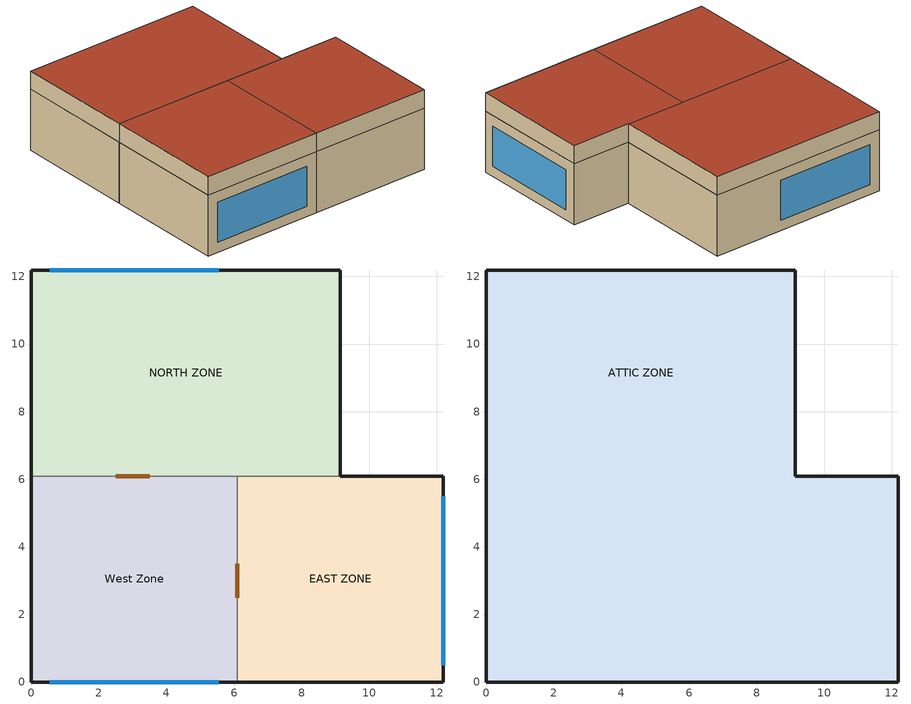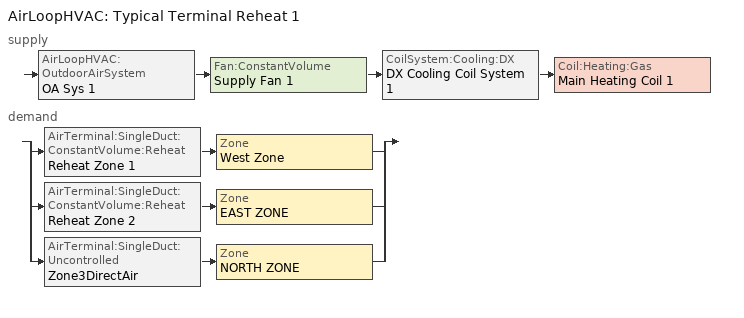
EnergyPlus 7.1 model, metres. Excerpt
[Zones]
West Zone
 floor adiabatic (FLOOR SLAB 8 IN): 0,0 0,6.1 6.1,6.1 6.1,0 z0
 wall outside (EXTWALL80): 0,6.1 0,0 6.1,0 z0:3.05
 wall to NORTH ZONE (PARTITION06): 6.1,6.1 0,6.1 z0:3.05
 wall to EAST ZONE (PARTITION06): 6.1,0 6.1,6.1 z0:3.05
 window (ELECTRO-CON-LIGHT): 0.55,0 5.55,0 z0.5:2.5
 door inside (DOOR-CON): 3.5,6.1 2.5,6.1 / 6.1,2.5 6.1,3.5 z0:2
EAST ZONE
 floor adiabatic (FLOOR SLAB 8 IN): 6.1,0 6.1,6.1 12.19,6.1 12.19,0 z0
 wall outside (EXTWALL80): 6.1,0 12.19,0 12.19,6.1 9.14,6.1 z0:3.05
 wall to NORTH ZONE (PARTITION06): 9.14,6.1 6.1,6.1 z0:3.05
 window (ELECTRO-CON-LIGHT): 12.19,0.5 12.19,5.5 z0.5:2.5
NORTH ZONE
 floor adiabatic (FLOOR SLAB 8 IN): 0,6.1 0,12.19 9.14,12.19 9.14,6.1 z0
 wall outside (EXTWALL80): 9.14,6.1 9.14,12.19 0,12.19 0,6.1 z0:3.05
 window (ELECTRO-CON-LIGHT): 5.55,12.19 0.55,12.19 z0.5:2.5
ATTIC ZONE
 floor to West Zone (CEILING:ATTIC): 0,0 0,6.1 6.1,6.1 6.1,0 z3.05
 floor to EAST ZONE (CEILING:ATTIC): 6.1,0 6.1,6.1 12.19,6.1 12.19,0 z3.05
 floor to NORTH ZONE (CEILING:ATTIC): 0,6.1 0,12.19 9.14,12.19 9.14,6.1 z3.05
 wall outside (EXTWALL80): 0,0 6.1,0 12.19,0 12.19,6.1 9.14,6.1 9.14,12.19 0,12.19 0,6.1 0,0 z3.05:3.96
 roof outside (ROOF34): 0,6.1 0,0 6.1,0 6.1,6.1 z3.96; 6.1,6.1 6.1,0 12.19,0 12.19,6.1 z3.96; 0,12.19 0,6.1 9.14,6.1 9.14,12.19 z3.96
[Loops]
AirLoopHVAC 'Typical Terminal Reheat 1'
 supply: AirLoopHVAC:OutdoorAirSystem 'OA Sys 1' > Fan:ConstantVolume 'Supply Fan 1' > CoilSystem:Cooling:DX 'DX Cooling Coil System 1' > Coil:Heating:Gas 'Main Heating Coil 1'
 demand: split
  | AirTerminal:SingleDuct:ConstantVolume:Reheat 'Reheat Zone 1' > Zone 'West Zone'
  | AirTerminal:SingleDuct:ConstantVolume:Reheat 'Reheat Zone 2' > Zone 'EAST ZONE'
  | AirTerminal:SingleDuct:Uncontrolled 'Zone3DirectAir' > Zone 'NORTH ZONE'
[Building]
Small Office with AirflowNetwork model: North Axis {deg}=0; Terrain=Suburbs; Loads Convergence Tolerance Value=0.001; Temperature Convergence Tolerance Value {deltaC}=0.005; Solar Distribution=FullInteriorAndExterior; Maximum Number of Warmup Days=25; Minimum Number of Warmup Days=6
[Site:Location]
CHICAGO_IL_USA TMY2-94846: Latitude {deg}=41.78; Longitude {deg}=-87.75; Time Zone {hr}=-6; Elevation {m}=190
[SizingPeriod:DesignDay] Day of Month=21; Humidity Condition Type=Wetbulb; Barometric Pressure {Pa}=99063; Rain Indicator=No; Snow Indicator=No; Daylight Saving Time Indicator=No; Solar Model Indicator=ASHRAEClearSky
Name | Month | Day Type | Maximum Dry-Bulb Temperature {C} | Daily Dry-Bulb Temperature Range {deltaC} | Wetbulb or DewPoint at Maximum Dry-Bulb {C} | Wind Speed {m/s} | Wind Direction {deg} | Sky Clearness
CHICAGO_IL_USA Annual Heating 99% Design Conditions DB | 1 | WinterDesignDay | -17.3 | 0 | -17.3 | 4.9 | 270 | 0
CHICAGO_IL_USA Annual Cooling 1% Design Conditions DB/MCWB | 7 | SummerDesignDay | 31.5 | 10.7 | 23 | 5.3 | 230 | 1
[Site:GroundTemperature:BuildingSurface]
20.03, 20.03, 20.13, 20.3, 20.43, 20.52, 20.62, 20.77, 20.78, 20.55, 20.44, 20.2
[Material] Thermal Absorptance=0.9
Name | Roughness | Thickness {m} | Conductivity {W/m-K} | Density {kg/m3} | Specific Heat {J/kg-K} | Solar Absorptance | Visible Absorptance
A1 - 1 IN STUCCO | Smooth | 0.0253898 | 0.691831 | 1858.142 | 836.8 | 0.92 | 0.92
C4 - 4 IN COMMON BRICK | Rough | 0.101498 | 0.726422 | 1922.216 | 836.8 | 0.76 | 0.76
E1 - 3 / 4 IN PLASTER OR GYP BOARD | Smooth | 0.01905 | 0.726422 | 1601.846 | 836.8 | 0.92 | 0.92
C6 - 8 IN CLAY TILE | Smooth | 0.203302 | 0.570761 | 1121.292 | 836.8 | 0.82 | 0.82
C10 - 8 IN HW CONCRETE | MediumRough | 0.203302 | 1.729577 | 2242.585 | 836.8 | 0.65 | 0.65
E2 - 1 / 2 IN SLAG OR STONE | Rough | 0.0127102 | 1.435549 | 881.0155 | 1673.6 | 0.55 | 0.55
E3 - 3 / 8 IN FELT AND MEMBRANE | Rough | 0.00954024 | 0.190253 | 1121.292 | 1673.6 | 0.75 | 0.75
B5 - 1 IN DENSE INSULATION | VeryRough | 0.0253898 | 0.0432394 | 91.30524 | 836.8 | 0.5 | 0.5
C12 - 2 IN HW CONCRETE | MediumRough | 0.0509016 | 1.729577 | 2242.585 | 836.8 | 0.65 | 0.65
1.375in-Solid-Core | Smooth | 0.034925 | 0.1525 | 614.5 | 1630 | 0.92 | 0.92
[WindowMaterial:Glazing] Infrared Transmittance at Normal Incidence=0; Front Side Infrared Hemispherical Emissivity=0.84; Back Side Infrared Hemispherical Emissivity=0.84
Name | Optical Data Type | Window Glass Spectral Data Set | Thickness {m} | Solar Transmittance at Normal Incidence | Front Side Solar Reflectance at Normal Incidence | Back Side Solar Reflectance at Normal Incidence | Visible Transmittance at Normal Incidence | Front Side Visible Reflectance at Normal Incidence | Back Side Visible Reflectance at Normal Incidence | Conductivity {W/m-K}
SPECTRAL GLASS INNER PANE | Spectral | TestSpectralDataSet | 0.0099 | 0 | 0 | 0 | 0 | 0 | 0 | 0.798
ELECTRO GLASS LIGHT STATE | SpectralAverage |  | 0.006 | 0.814 | 0.086 | 0.086 | 0.847 | 0.099 | 0.099 | 0.9
ELECTRO GLASS DARK STATE | SpectralAverage |  | 0.006 | 0.111 | 0.179 | 0.179 | 0.128 | 0.081 | 0.081 | 0.9
[WindowMaterial:Gas]
WinAirGap: Gas Type=AIR; Thickness {m}=0.013
[MaterialProperty:GlazingSpectralData]
TestSpectralDataSet: 0.3, 0, 0.045, 0.045, 0.31, 0, 0.044, 0.044, 0.32, 0, 0.044, 0.044, 0.33, 0, 0.042, 0.042, 0.34, 0, 0.041, 0.041, 0.35, 0, 0.04, 0.04, 0.36, 0.009, 0.04, 0.04, 0.37, 0.12, 0.04, 0.04, 0.38, 0.492, 0.051, 0.051, 0.39, 0.782, 0.07, 0.07, 0.4, 0.856, 0.075, 0.075, 0.41, 0.858, 0.075, 0.075, 0.42, 0.858, 0.075, 0.075, 0.43, 0.86, 0.075, 0.075, 0.44, 0.861, 0.075, 0.075, 0.45, 0.871, 0.075, 0.075, 0.46, 0.88, 0.076, 0.076, 0.47, 0.883, 0.075, 0.075, 0.48, 0.887, 0.076, 0.076, 0.49, 0.89, 0.075, 0.075, 0.5, 0.89, 0.075, 0.075, 0.51, 0.891, 0.075, 0.075, 0.52, 0.887, 0.075, 0.075, 0.53, 0.89, 0.075, 0.075, 0.54, 0.883, 0.074, 0.074, 0.55, 0.888, 0.074, 0.074, 0.56, 0.882, 0.074, 0.074, 0.57, 0.881, 0.074, 0.074, 0.58, 0.865, 0.071, 0.071, 0.59, 0.858, 0.07, 0.07, 0.6, 0.865, 0.07, 0.07, 0.61, 0.856, 0.07, 0.07, 0.62, 0.845, 0.07, 0.07, 0.63, 0.837, 0.07, 0.07, 0.64, 0.827, 0.069, 0.069, 0.65, 0.82, 0.067, 0.067, 0.66, 0.807, 0.067, 0.067, 0.67, 0.798, 0.065, 0.065, 0.68, 0.791, 0.065, 0.065, 0.69, 0.781, 0.065, 0.065, 0.7, 0.768, 0.064, 0.064, 0.71, 0.761, 0.064, 0.064, 0.72, 0.744, 0.062, 0.062, 0.73, 0.713, 0.064, 0.064, 0.74, 0.703, 0.062, 0.062, 0.75, 0.694, 0.061, 0.061, 0.76, 0.685, 0.061, 0.061, 0.77, 0.675, 0.06, 0.06, 0.78, 0.667, 0.06, 0.06, 0.79, 0.655, 0.06, 0.06, 0.8, 0.646, 0.059, 0.059, 0.81, 0.638, 0.059, 0.059, 0.82, 0.629, 0.057, 0.057, 0.83, 0.623, 0.057, 0.057, 0.84, 0.614, 0.056, 0.056, 0.85, 0.608, 0.056, 0.056, 0.86, 0.601, 0.055, 0.055, 0.87, 0.597, 0.054, 0.054, 0.88, 0.592, 0.054, 0.054, 0.89, 0.587, 0.054, 0.054, 0.9, 0.582, 0.055, 0.055, 0.95, 0.568, 0.051, 0.051, 1, 0.562, 0.051, 0.051, 1.05, 0.556, 0.05, 0.05, 1.1, 0.563, 0.051, 0.051, 1.15, 0.556, 0.05, 0.05, 1.2, 0.547, 0.05, 0.05, 1.25, 0.577, 0.051, 0.051, 1.3, 0.598, 0.054, 0.054, 1.35, 0.608, 0.055, 0.055, 1.4, 0.603, 0.052, 0.052, 1.45, 0.614, 0.055, 0.055, 1.5, 0.648, 0.057, 0.057, 1.55, 0.68, 0.059, 0.059, 1.6, 0.699, 0.06, 0.06, 1.65, 0.706, 0.06, 0.06, 1.7, 0.57, 0.051, 0.051, 1.75, 0.585, 0.051, 0.051, 1.8, 0.637, 0.055, 0.055, 1.85, 0.655, 0.057, 0.057, 1.9, 0.637, 0.057, 0.057, 1.95, 0.634, 0.057, 0.057, 2, 0.634, 0.057, 0.057, 2.05, 0.586, 0.052, 0.052, 2.1, 0.588, 0.054, 0.054, 2.15, 0.597, 0.054, 0.054, 2.2, 0.576, 0.051, 0.051, 2.25, 0.404, 0.045, 0.045, 2.3, 0.179, 0.037, 0.037, 2.35, 0.219, 0.037, 0.037, 2.4, 0.24, 0.039, 0.039, 2.45, 0.2, 0.04, 0.04, 2.5, 0.214, 0.039, 0.039
[Construction]
EXTWALL80: A1 - 1 IN STUCCO, C4 - 4 IN COMMON BRICK, E1 - 3 / 4 IN PLASTER OR GYP BOARD
PARTITION06: E1 - 3 / 4 IN PLASTER OR GYP BOARD, C6 - 8 IN CLAY TILE, E1 - 3 / 4 IN PLASTER OR GYP BOARD
FLOOR SLAB 8 IN: C10 - 8 IN HW CONCRETE
ROOF34: E2 - 1 / 2 IN SLAG OR STONE, E3 - 3 / 8 IN FELT AND MEMBRANE, C12 - 2 IN HW CONCRETE
CEILING:ATTIC: E1 - 3 / 4 IN PLASTER OR GYP BOARD, B5 - 1 IN DENSE INSULATION
ELECTRO-CON-LIGHT: ELECTRO GLASS LIGHT STATE, WinAirGap, SPECTRAL GLASS INNER PANE
ELECTRO-CON-DARK: ELECTRO GLASS DARK STATE, WinAirGap, SPECTRAL GLASS INNER PANE
DOOR-CON: 1.375in-Solid-Core
[WindowProperty:ShadingControl]
WIN-CONTROL-GLARE: Shading Type=SwitchableGlazing; Construction with Shading=ELECTRO-CON-DARK; Shading Control Type=ONIFHIGHGLARE; Setpoint {W/m2, W or deg C}=0; Shading Control Is Scheduled=No; Glare Control Is Active=YES; Type of Slat Angle Control for Blinds=FixedSlatAngle
[Zone] Type=1; Multiplier=1; Ceiling Height {m}=autocalculate; Volume {m3}=autocalculate
West Zone; EAST ZONE; NORTH ZONE; ATTIC ZONE
[People] Number of People Schedule=OFFICE OCCUPANCY; Number of People Calculation Method=people; Fraction Radiant=0.3; Activity Level Schedule=Activity Sch; Carbon Dioxide Generation Rate {m3/s-W}=3.82E-8; Mean Radiant Temperature Calculation Type=zoneaveraged; Work Efficiency Schedule=Work Eff Sch; Clothing Insulation Schedule=Clothing Sch; Air Velocity Schedule=Air Velo Sch; Thermal Comfort Model 1 Type=FANGER
Name | Zone or ZoneList | Number of People
West Zone People | West Zone | 3
EAST ZONE People | EAST ZONE | 3
NORTH ZONE People | NORTH ZONE | 4
[Lights] Schedule=OFFICE LIGHTING; Design Level Calculation Method=LightingLevel; Return Air Fraction=0; Fraction Radiant=0.2; Fraction Visible=0.2; Fraction Replaceable=1
Name | Zone or ZoneList | Lighting Level {W}
West Zone Lights 1 | West Zone | 1464.375
EAST ZONE Lights 1 | EAST ZONE | 1464.375
NORTH ZONE Lights 1 | NORTH ZONE | 878.6252
[ElectricEquipment] Schedule=INTERMITTENT; Design Level Calculation Method=EquipmentLevel; Fraction Latent=0; Fraction Radiant=0.3; Fraction Lost=0
Name | Zone or ZoneList | Design Level {W}
West Zone ElecEq 1 | West Zone | 2928.751
EAST ZONE ElecEq 1 | EAST ZONE | 1464.375
NORTH ZONE ElecEq 1 | NORTH ZONE | 2928.751
[Daylighting:Controls]
West Zone: Total Daylighting Reference Points=1; X-Coordinate of First Reference Point {m}=3.048; Y-Coordinate of First Reference Point {m}=3.048; Z-Coordinate of First Reference Point {m}=0.9; X-Coordinate of Second Reference Point {m}=0; Y-Coordinate of Second Reference Point {m}=0; Z-Coordinate of Second Reference Point {m}=0; Fraction of Zone Controlled by First Reference Point=1; Fraction of Zone Controlled by Second Reference Point=0; Illuminance Setpoint at First Reference Point {lux}=500; Illuminance Setpoint at Second Reference Point {lux}=500; Lighting Control Type=1; Glare Calculation Azimuth Angle of View Direction Clockwise from Zone y-Axis {deg}=180; Maximum Allowable Discomfort Glare Index=20; Minimum Input Power Fraction for Continuous Dimming Control=0.3; Minimum Light Output Fraction for Continuous Dimming Control=0.2; Number of Stepped Control Steps=0; Probability Lighting will be Reset When Needed in Manual Stepped Control=1
[AvailabilityManager:HybridVentilation]
Hybrid ventilation controller 1: HVAC Air Loop=Typical Terminal Reheat 1; Controlled Zone=NORTH ZONE; Ventilation Control Mode Schedule=Hybrid Control Mode Schedule; Use Weather File Rain Indicators=Yes; Maximum Wind Speed {m/s}=40; Minimum Outdoor Temperature {C}=15; Maximum Outdoor Temperature {C}=35; Minimum Outdoor Enthalpy {J/kg}=20000; Maximum Outdoor Enthalpy {J/kg}=30000; Minimum Outdoor Dewpoint {C}=15; Maximum Outdoor Dewpoint {C}=30; Minimum Outdoor Ventilation Air Schedule=Outdoor air Schedule
[AirLoopHVAC]
Typical Terminal Reheat 1: Design Supply Air Flow Rate {m3/s}=1.9
[AvailabilityManager:Scheduled]
Reheat System 1 Avail: Schedule=FanAndCoilAvailSched
[SetpointManager:SingleZone:Reheat]
Supply Air Temp Manager: Control Variable=Temperature; Minimum Supply Air Temperature {C}=13; Maximum Supply Air Temperature {C}=45; Control Zone=NORTH ZONE; Setpoint Node or NodeList=Supply Air Temp Nodes
[Controller:OutdoorAir]
OA Controller 1: Minimum Outdoor Air Flow Rate {m3/s}=0.4333; Maximum Outdoor Air Flow Rate {m3/s}=1.9; Economizer Control Type=NoEconomizer; Economizer Control Action Type=ModulateFlow; Economizer Maximum Limit Dry-Bulb Temperature {C}=19; Economizer Minimum Limit Dry-Bulb Temperature {C}=4; Lockout Type=NoLockout; Minimum Limit Type=FixedMinimum
[Zone equipment]
West Zone: Reheat Zone 1
EAST ZONE: Reheat Zone 2
NORTH ZONE: Zone3DirectAir, Zone3 Exhaust Fan
[Fan:ZoneExhaust]
Zone3 Exhaust Fan: Availability Schedule=FanAndCoilAvailSched; Fan Efficiency=0.7; Pressure Rise {Pa}=500; Maximum Flow Rate {m3/s}=0.01
[CoilSystem:Cooling:DX]
DX Cooling Coil System 1: Availability Schedule=CoolingCoilAvailSched; Cooling Coil=ACDXCoil 1
[AirTerminal:SingleDuct:Uncontrolled]
Zone3DirectAir: Availability Schedule=FanAndCoilAvailSched; Maximum Air Flow Rate {m3/s}=0.76
[AirTerminal:SingleDuct:ConstantVolume:Reheat] Availability Schedule=FanAndCoilAvailSched; Maximum Hot Water or Steam Flow Rate {m3/s}=0; Minimum Hot Water or Steam Flow Rate {m3/s}=0; Convergence Tolerance=0.001
Name | Maximum Air Flow Rate {m3/s} | Reheat Coil
Reheat Zone 1 | 0.59 | Reheat Coil Zone 1
Reheat Zone 2 | 0.55 | Reheat Coil Zone 2
[ZoneControl:Thermostat] Control Type Schedule=Dual Zone Control Type Sched; Control 1=Setpoints
Name | Zone or ZoneList
Zone 1 Thermostat | West Zone
Zone 2 Thermostat | EAST ZONE
Zone 3 Thermostat | NORTH ZONE
[ThermostatSetpoint:DualSetpoint]
Setpoints: Heating Setpoint Temperature Schedule=Dual Heating Setpoints; Cooling Setpoint Temperature Schedule=Dual Cooling Setpoints
[Coil:Heating:Gas] Availability Schedule=FanAndCoilAvailSched
Name | Gas Burner Efficiency | Nominal Capacity {W}
Main Heating Coil 1 | 0.8 | 60000
Reheat Coil Zone 1 | 0.8 | 1000
Reheat Coil Zone 2 | 1 | 1000
[Coil:Cooling:DX:SingleSpeed]
ACDXCoil 1: Availability Schedule=CoolingCoilAvailSched; Rated Total Cooling Capacity {W}=35000; Rated Sensible Heat Ratio=0.8; Rated COP {W/W}=3; Rated Air Flow Rate {m3/s}=1.9; Total Cooling Capacity Function of Temperature Curve=WindACCoolCapFT; Total Cooling Capacity Function of Flow Fraction Curve=WindACCoolCapFFF; Energy Input Ratio Function of Temperature Curve=WindACEIRFT; Energy Input Ratio Function of Flow Fraction Curve=WindACEIRFFF; Part Load Fraction Correlation Curve=WindACPLFFPLR
[Fan:ConstantVolume]
Supply Fan 1: Availability Schedule=FanAndCoilAvailSched; Fan Efficiency=0.7; Pressure Rise {Pa}=600; Maximum Flow Rate {m3/s}=1.9; Motor Efficiency=0.9; Motor In Airstream Fraction=1
[Schedule:Compact]
Activity Sch: Through: 12/31, For: AllDays, Until: 24:00, 131.8
Work Eff Sch: Through: 12/31, For: AllDays, Until: 24:00, 0
Clothing Sch: Through: 12/31, For: AllDays, Until: 24:00, 1
Air Velo Sch: Through: 12/31, For: AllDays, Until: 24:00, 0.137
OFFICE OCCUPANCY: Through: 12/31, For: WeekDays, Until: 6:00, 0, Until: 7:00, 0.1, Until: 8:00, 0.5, Until: 12:00, 1, Until: 13:00, 0.5, Until: 16:00, 1, Until: 17:00, 0.5, Until: 18:00, 0.1, Until: 24:00, 0, For: AllOtherDays, Until: 24:00, 0
INTERMITTENT: Through: 12/31, For: WeekDays, Until: 8:00, 0, Until: 18:00, 1, Until: 24:00, 0, For: AllOtherDays, Until: 24:00, 0
OFFICE LIGHTING: Through: 12/31, For: WeekDays, Until: 6:00, 0.05, Until: 7:00, 0.2, Until: 17:00, 1, Until: 18:00, 0.5, Until: 24:00, 0.05, For: AllOtherDays, Until: 24:00, 0.05
FanAndCoilAvailSched: Through: 3/31, For: AllDays, Until: 24:00, 1, Through: 9/30, For: WeekDays SummerDesignDay, Until: 7:00, 0, Until: 17:00, 1, Until: 24:00, 0, For: WinterDesignDay, Until: 24:00, 0, For: AllOtherDays, Until: 24:00, 0, Through: 12/31, For: AllDays, Until: 24:00, 1
CoolingCoilAvailSched: Through: 3/31, For: AllDays, Until: 24:00, 0, Through: 9/30, For: WeekDays SummerDesignDay, Until: 7:00, 0, Until: 17:00, 1, Until: 24:00, 0, For: WinterDesignDay, Until: 24:00, 0, For: AllOtherDays, Until: 24:00, 0, Through: 12/31, For: AllDays, Until: 24:00, 0
Dual Heating Setpoints: Through: 12/31, For: AllDays, Until:  7:00, 15, Until: 17:00, 22, Until: 24:00, 15
Dual Cooling Setpoints: Through: 12/31, For: AllDays, Until:  7:00, 30, Until: 17:00, 24, Until: 24:00, 30
Dual Zone Control Type Sched: Through: 12/31, For: AllDays, Until: 24:00, 4
Hybrid Control Mode Schedule: Through: 12/31, For: AllDays, Until:  7:00, 0, Until: 17:00, 1, Until: 18:00, 2, Until: 19:00, 3, Until: 24:00, 4
Outdoor air Schedule: Through: 12/31, For: AllDays, Until:  7:00, 2, Until: 17:00, 2, Until: 24:00, 2
[Curve:Biquadratic] Minimum Value of x=12.77778; Maximum Value of x=23.88889; Minimum Value of y=18; Maximum Value of y=46.11111; Input Unit Type for X=Temperature; Input Unit Type for Y=Temperature; Output Unit Type=Dimensionless
Name | Coefficient1 Constant | Coefficient2 x | Coefficient3 x**2 | Coefficient4 y | Coefficient5 y**2 | Coefficient6 x*y
WindACCoolCapFT | 0.942588 | 0.00954335 | 0.00068377 | -0.0110427 | 5.249e-06 | -9.72e-06
WindACEIRFT | 0.342414 | 0.034885 | -0.0006237 | 0.00497722 | 0.000437951 | -0.000728028
[Curve:Quadratic]
Name | Coefficient1 Constant | Coefficient2 x | Coefficient3 x**2 | Minimum Value of x | Maximum Value of x
WindACCoolCapFFF | 0.8 | 0.2 | 0 | 0.5 | 1.5
WindACEIRFFF | 1.1552 | -0.1808 | 0.0256 | 0.5 | 1.5
WindACPLFFPLR | 0.85 | 0.15 | 0 | 0 | 1
[AirflowNetwork:SimulationControl]
AriflowNetwork_All: AirflowNetwork Control=MultizoneWithDistribution; Wind Pressure Coefficient Type=Input; AirflowNetwork Wind Pressure Coefficient Array=Every 30 Degrees; Height Selection for Local Wind Speed Calculation=ExternalNode; Building Type=LowRise; Maximum Number of Iterations=500; Initialization Type=ZeroNodePressures; Relative Airflow Convergence Tolerance=1.0E-05; Absolute Airflow Convergence Tolerance {kg/s}=1.0E-06; Convergence Acceleration Limit=-0.5; Azimuth Angle of Long Axis of Building {deg}=0; Ratio of Building Width Along Short Axis to Width Along Long Axis=1
[AirflowNetwork:MultiZone:Zone] Indoor and Outdoor Enthalpy Difference Lower Limit For Maximum Venting Open Factor {deltaJ/kg}=0; Indoor and Outdoor Enthalpy Difference Upper Limit for Minimun Venting Open Factor {deltaJ/kg}=300000
Name | Ventilation Control Mode | Ventilation Control Zone Temperature Setpoint Schedule | Minimum Venting Open Factor | Indoor and Outdoor Temperature Difference Lower Limit For Maximum Venting Open Factor {deltaC} | Indoor and Outdoor Temperature Difference Upper Limit for Minimun Venting Open Factor {deltaC} | Venting Availability Schedule
West Zone | Temperature | WindowVentSched | 0.3 | 5 | 10 | VentingSched
EAST ZONE | Temperature | WindowVentSched | 1 | 0 | 100
NORTH ZONE | Temperature | WindowVentSched | 1 | 0 | 100 | VentingSched
ATTIC ZONE | NoVent |  | 1 | 0 | 100
[AirflowNetwork:MultiZone:Surface]
Name | Leakage Component | Window/Door Opening Factor, or Crack Factor
Zn001:Wall001 | ELA-1 | 1
Zn001:Wall001:Win001; Zn002:Wall003:Win001; Zn003:Wall002:Win001 | WiOpen1 | 0.5
Zn001:Wall002; Zn002:Wall002; Zn002:Wall003; Zn003:Wall001; Zn003:Wall002; Zn004:Roof001; Zn004:Roof002; Zn004:Roof003 | CR-1 | 1
Zn001:Wall003; Zn001:Wall004; Zn001:Ceil001; Zn002:Wall005; Zn002:Ceil001; Zn003:Ceil001 | CRcri | 1
Zn001:Wall003:Door001; Zn001:Wall004:Door001 | DrOpen | 0.5
Zn003:Wall003 | Zone3 Exhaust Fan | 1
[AirflowNetwork:MultiZone:Component:DetailedOpening]
WiOpen1: Air Mass Flow Coefficient When Opening is Closed {kg/s-m}=0.001; Air Mass Flow Exponent When Opening is Closed=0.667; Type of Rectanguler Large Vertical Opening (LVO)=NonPivoted; Extra Crack Length or Height of Pivoting Axis {m}=0; Number of Sets of Opening Factor Data=2; Opening Factor 1=0; Discharge Coefficient for Opening Factor 1=0.5; Width Factor for Opening Factor 1=0; Height Factor for Opening Factor 1=1; Start Height Factor for Opening Factor 1=0; Opening Factor 2=1; Discharge Coefficient for Opening Factor 2=0.6; Width Factor for Opening Factor 2=1; Height Factor for Opening Factor 2=1; Start Height Factor for Opening Factor 2=0; Opening Factor 3=0; Discharge Coefficient for Opening Factor 3=0; Width Factor for Opening Factor 3=0; Height Factor for Opening Factor 3=0; Start Height Factor for Opening Factor 3=0; Opening Factor 4=0; Discharge Coefficient for Opening Factor 4=0; Width Factor for Opening Factor 4=0; Height Factor for Opening Factor 4=0; Start Height Factor for Opening Factor 4=0
[AirflowNetwork:MultiZone:Component:SimpleOpening]
DrOpen: Air Mass Flow Coefficient When Opening is Closed {kg/s-m}=0.001; Air Mass Flow Exponent When Opening is Closed=0.667; Minimum Density Difference for Two-Way Flow {kg/m3}=0.0001; Discharge Coefficient=0.55
[AirflowNetwork:MultiZone:ReferenceCrackConditions]
ReferenceCrackConditions: Reference Temperature {C}=20; Reference Barometric Pressure {Pa}=101325; Reference Humidity Ratio {kg/kg}=0
[AirflowNetwork:MultiZone:Surface:Crack] Air Mass Flow Exponent=0.667
Name | Air Mass Flow Coefficient at Reference Conditions {kg/s}
CR-1 | 0.01
CRcri | 0.05
[AirflowNetwork:MultiZone:Component:ZoneExhaustFan]
Zone3 Exhaust Fan: Air Mass Flow Coefficient When the Zone Exhaust Fan is Off at Reference Conditions {kg/s}=0.01; Air Mass Flow Exponent When the Zone Exhaust Fan is Off=0.667
[AirflowNetwork:MultiZone:Surface:EffectiveLeakageArea]
ELA-1: Effective Leakage Area {m2}=0.007; Discharge Coefficient=1; Reference Pressure Difference {Pa}=4; Air Mass Flow Exponent=0.667
[AirflowNetwork:MultiZone:ExternalNode]
Name | External Node Height {m} | Wind Pressure Coefficient Values Object
NFacade | 1.524 | NFacade_WPCValue
EFacade | 1.524 | EFacade_WPCValue
SFacade | 1.524 | SFacade_WPCValue
WFacade | 1.524 | WFacade_WPCValue
Horizontal | 3.028 | Horizontal_WPCValue
[AirflowNetwork:MultiZone:WindPressureCoefficientArray]
Every 30 Degrees: Wind Direction 1 {deg}=0; Wind Direction 2 {deg}=30; Wind Direction 3 {deg}=60; Wind Direction 4 {deg}=90; Wind Direction 5 {deg}=120; Wind Direction 6 {deg}=150; Wind Direction 7 {deg}=180; Wind Direction 8 {deg}=210; Wind Direction 9 {deg}=240; Wind Direction 10 {deg}=270; Wind Direction 11 {deg}=300; Wind Direction 12 {deg}=330
[AirflowNetwork:MultiZone:WindPressureCoefficientValues] AirflowNetwork:MultiZone:WindPressureCoefficientArray=Every 30 Degrees
Name | Wind Pressure Coefficient Value 1 | Wind Pressure Coefficient Value 2 | Wind Pressure Coefficient Value 3 | Wind Pressure Coefficient Value 4 | Wind Pressure Coefficient Value 5 | Wind Pressure Coefficient Value 6 | Wind Pressure Coefficient Value 7 | Wind Pressure Coefficient Value 8 | Wind Pressure Coefficient Value 9 | Wind Pressure Coefficient Value 10 | Wind Pressure Coefficient Value 11 | Wind Pressure Coefficient Value 12
NFacade_WPCValue | 0.6 | 0.48 | 0.04 | -0.56 | -0.56 | -0.42 | -0.37 | -0.42 | -0.56 | -0.56 | 0.04 | 0.48
EFacade_WPCValue | -0.56 | 0.04 | 0.48 | 0.6 | 0.48 | 0.04 | -0.56 | -0.56 | -0.42 | -0.37 | -0.42 | -0.56
SFacade_WPCValue | -0.37 | -0.42 | -0.56 | -0.56 | 0.04 | 0.48 | 0.6 | 0.48 | 0.04 | -0.56 | -0.56 | -0.42
WFacade_WPCValue | -0.56 | -0.56 | -0.42 | -0.37 | -0.42 | -0.56 | -0.56 | 0.04 | 0.48 | 0.6 | 0.48 | 0.04
Horizontal_WPCValue | 0 | 0 | 0 | 0 | 0 | 0 | 0 | 0 | 0 | 0 | 0 | 0
[AirflowNetwork:Distribution:Node]
Name | Component Object Type or Node Type | Node Height {m}
EquipmentInletNode; EquipmentOutletNode; SupplyMainNode; Zone1SupplyNode; ReheatInlet1Node; Zone1SupplyRegisterNode; Zone1OutletNode; Zone2SupplyNode; ReheatInlet2Node; Zone2SupplyRegisterNode; Zone2OutletNode; Zone3SupplyNode; Zone3OutletNode; Zone1ReturnNode; Zone2ReturnNode; Zone3ReturnNode; MainReturnNode; MainInletNode; FanInletNode; FanOutletNode; HeatingInletNode; HeatingOutletNode | Other | 3
MainSplitterNode | AirLoopHVAC:ZoneSplitter | 3
Zone3SupplyRegisterNode |  | 3
MainMixerNode | AirLoopHVAC:ZoneMixer | 3
OA System Node | AirLoopHVAC:OutdoorAirSystem | 3
OA Inlet Node | OAMixerOutdoorAirStreamNode | 1.5
[AirflowNetwork:Distribution:Component:Leak]
MainSupplyLeak: Air Mass Flow Coefficient {kg/s}=0.0025; Air Mass Flow Exponent=0.65
[AirflowNetwork:Distribution:Component:ConstantPressureDrop]
SupplyCPDComp: Pressure Difference Across the Component {Pa}=1
[AirflowNetwork:Distribution:Component:LeakageRatio] Maximum Flow Rate {m3/s}=1.9; Air Mass Flow Exponent=0.65
Name | Effective Leakage Ratio | Reference Pressure Difference {Pa}
ZoneSupplyELR1; ZoneSupplyELR2; ZoneSupplyELR3 | 0.01 | 59
ReturnLeakELR1 | 0.03 | 41
ReturnLeakELR2 | 0.03 | 40
ReturnLeakELR3 | 0.04 | 43
[AirflowNetwork:Distribution:Component:Duct] Overall Moisture Transmittance Coefficient from Air to Air {kg/m2}=0.0001
Name | Duct Length {m} | Hydraulic Diameter {m} | Cross Section Area {m2} | Surface Roughness {m} | Coefficient for Local Dynamic Loss Due to Fitting | Overall Heat Transmittance Coefficient (U-Factor) from Air to Air {W/m2-K}
MainTruck1 | 3 | 0.6 | 0.2827 | 0.0009 | 0.01 | 0.772
MainTruck2 | 4 | 0.6 | 0.2827 | 0.0009 | 0.01 | 0.772
Zone1Supply | 5 | 0.4 | 0.1256 | 0.0009 | 1 | 0.772
Zone2Supply | 4 | 0.39 | 0.1195 | 0.0009 | 2.5 | 0.772
Zone3Supply | 4 | 0.44 | 0.1521 | 0.0009 | 1 | 0.772
Zone1Return | 4 | 0.5 | 0.1963 | 0.0009 | 1 | 0.772
Zone2Return | 4 | 0.48 | 0.1809 | 0.0009 | 1 | 0.772
Zone3Return | 4 | 0.55 | 0.2376 | 0.0009 | 1 | 0.772
ZoneConnectionDuct | 0.1 | 1 | 0.7854 | 0.0001 | 30 | 0.001
MixerConnectionDuct; AirLoopReturn; AirLoopSupply | 0.1 | 1 | 0.7854 | 0.0001 | 1 | 0.001
[AirflowNetwork:Distribution:Component:ConstantVolumeFan]
Fan=Supply Fan 1
[AirflowNetwork:Distribution:Component:Coil] Air Path Length {m}=0.1; Air Path Hydraulic Diameter {m}=1
Name | Coil
 | ACDXCoil 1
 | Main Heating Coil 1
[AirflowNetwork:Distribution:Component:TerminalUnit] Air Path Length {m}=0.1; Air Path Hydraulic Diameter {m}=0.44
Name | Terminal Unit
 | Reheat Zone 1
 | Reheat Zone 2
[AirflowNetwork:Distribution:Linkage]
Name | Node 1 | Node 2 | Component | Thermal Zone
Main Link 1 | EquipmentInletNode | EquipmentOutletNode | MainTruck1 | Attic Zone
Main CDP Link | EquipmentOutletNode | SupplyMainNode | SupplyCPDComp
Main Link 2 | SupplyMainNode | MainSplitterNode | MainTruck2 | Attic Zone
Zone1Supply1Link | MainSplitterNode | Zone1SupplyNode | Zone1Supply | Attic Zone
Zone1Supply2Link | Zone1SupplyNode | ReheatInlet1Node | Zone1Supply | Attic Zone
Zone1ReheatCoilLink | ReheatInlet1Node | Zone1SupplyRegisterNode | Reheat Zone 1
Zone1SupplyConnectionLink | Zone1SupplyRegisterNode | West Zone | ZoneConnectionDuct
Zone1ReturnConnectionLink | West Zone | Zone1OutletNode | ZoneConnectionDuct
Zone2Supply1Link | MainSplitterNode | Zone2SupplyNode | Zone2Supply | Attic Zone
Zone2Supply2Link | Zone2SupplyNode | ReheatInlet2Node | Zone2Supply | Attic Zone
Zone2ReheatCoilLink | ReheatInlet2Node | Zone2SupplyRegisterNode | Reheat Zone 2
Zone2SupplyConnectionLink | Zone2SupplyRegisterNode | EAST ZONE | ZoneConnectionDuct
Zone2returnConnectionLink | EAST ZONE | Zone2OutletNode | ZoneConnectionDuct
Zone3Supply1Link | MainSplitterNode | Zone3SupplyNode | Zone3Supply | Attic Zone
Zone3SupplyLink | Zone3SupplyNode | Zone3SupplyRegisterNode | Zone3Supply | Attic Zone
Zone3SupplyConnectionLink | Zone3SupplyRegisterNode | NORTH ZONE | ZoneConnectionDuct
Zone3ReturnConnectionLink | NORTH ZONE | Zone3OutletNode | ZoneConnectionDuct
Zone1Return1Link | Zone1OutletNode | Zone1ReturnNode | Zone1Return | Attic Zone
Zone1Return2Link | Zone1ReturnNode | MainMixerNode | Zone1Return | Attic Zone
Zone2Return1Link | Zone2OutletNode | Zone2ReturnNode | Zone2Return | Attic Zone
Zone2Return2Link | Zone2ReturnNode | MainMixerNode | Zone2Return | Attic Zone
Zone3Return1Link | Zone3OutletNode | Zone3ReturnNode | Zone3Return | Attic Zone
Zone3Return2Link | Zone3ReturnNode | MainMixerNode | Zone3Return | Attic Zone
ReturnMixerLink | MainMixerNode | MainReturnNode | MixerConnectionDuct | Attic Zone
AirLoopReturnLink | MainReturnNode | MainInletNode | AirLoopReturn
OASystemInletLink | MainInletNode | OA System Node | ZoneConnectionDuct
OAMixerOutletLink | OA System Node | FanInletNode | ZoneConnectionDuct
SupplyFanLink | FanInletNode | FanOutletNode | Supply Fan 1
CoolingCoilLink | FanOutletNode | HeatingInletNode | ACDXCoil 1
HeatingCoilLink | HeatingInletNode | HeatingOutletNode | Main Heating Coil 1
EquipmentAirLoopLink | HeatingOutletNode | EquipmentInletNode | AirLoopSupply
Zone1ReturnLeakLink | Zone1ReturnNode | OA Inlet Node | ReturnLeakELR1
MainSupplyLeakLink | SupplyMainNode | ATTIC ZONE | MainSupplyLeak
Zone1SupplyLeakLink | Zone1SupplyNode | ATTIC ZONE | ZoneSupplyELR1
Zone2ReturnLeakLink | Zone2ReturnNode | OA Inlet Node | ReturnLeakELR2
Zone3ReturnLeakLink | Zone3ReturnNode | OA Inlet Node | ReturnLeakELR3
Zone2SupplyLeakLink | Zone2SupplyNode | ATTIC ZONE | ZoneSupplyELR2
Zone3SupplyLeakLink | Zone3SupplyNode | ATTIC ZONE | ZoneSupplyELR3
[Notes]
HybridVentilationControl.idf
Basic file description:  1 story building divided into 3 interior conditioned zones and 1 unconditioned zone over the
conditioned zones. Roof with no plenum. No ground contact with floor.
Outdoor air is modulated based on occupancy and floor area.
Highlights:              This file does the basic test of a hybrid ventilation control. The hybrid ventilation control
maximizes natural ventilation to reduce cooling/heating loads by controlling HVAC system
operation and natural ventilation calculated in the AirflowNetwork model, so that both can not
work simultaneously. The control has to work with the AirflowNetwork model to provide natural ventilation.
Simulation Location/Run: CHICAGO_IL_USA TMY2-94846, 2 design days, 2 run periods,
Run Control executes the design days only.
Location:                Chicago, IL
Design Days:             CHICAGO_IL_USA Annual Heating 99% Design Conditions DB, MaxDB= -17.3°C
CHICAGO_IL_USA Annual Cooling 1% Design Conditions, MaxDB=  31.5°C MCWB=  23.0°C
Run Period (Weather File): Winter 1/14, Summer 7/7, CHICAGO_IL_USA TMY2-94846
Run Control:             No zone or system sizing, design day simulation.
Building: Single floor rectangular L-shaped building 40 ft south wall, 40 ft west wall, zone height 10 feet.
There is a single window in West Zone's south wall. The walls are 1 in stucco over 4 in common brick
and gypboard. The ceilings consist of 1 in dense insulation
and 3/4" gypsum drywall. A unconditioned attic zone is over three conditioned zones with height 3 feet.
The roof is a built up roof with 1/2 in stone over 3/8 in felt supported by 2 in heavy weight concrete.
The window to wall ratio is approxomately 0.07.
There is a duct system with about 10% supply leaks and 5% return leaks.
Supply ducts are located in the attic zone and return ducts are exposed to outdoors.
Both supply and return leaks occur in the attic zone.
There is daylighting through the window in West Zone. The window has double-pane electrochromic
(switchable) glazing in which the outer pane darkens automatically to control daylight glare.
Spectral (wavelength by wavelength) data are used for the optical properties
of the inner pane of the double glazing. Spectral average properties are used
for the outer (electrochromic) pane.
The window also has a frame and divider. The 2-D glass conduction effects near
the frame and divider ("edge-of-glass effects") are taken into account.
The overhead electric lighting has continuous dimming control. The zone has a
single daylighting control point ("reference point") with an illuminance set point
of 500 lux (about 50 footcandles). The reference point is located at the center of
the zone at desk height. The other zones have no windows and so have no daylighting controls.
Note that Clearness for the winter design day is not 0.0, as in the other sample inputs,
but 1.0. This turns on solar radiation in order to show the effect of daylighting in the winter.
(With Clearness = 0 all daylighting illuminances are zero)
The building is oriented due north.
Floor Area:        130.1 m2 (1403 ft2)
Number of Stories: 1
Conditioned Zone Description Details:
|     Resistive      #         East           *    window = *
Internal gains description:     ZONE West      - lighting is 1464.375 watts, equip is 2928.751 watts, 3 occupants
Internal gains description:     ZONE North     - lighting is 878.6252 watts, equip is 2928.751 watts, 4 occupants
Internal gains description:     ZONE East      - lighting is 1464.375 watts, equip is 1464.375 watts, 3 occupants
Interzone Surfaces:             3 interzone surfaces (see diagram), and ceilings between three zonditioned zones and attic zone
Internal Mass:                  None
Detached Shading:               None
Daylight:                       Yes (Daylighting:Detailed)
Natural Ventilation :           AirflowNetwork Multizone
Compact Schedules:              Yes
Solair Distribution:            FullInteriorAndExterior
HVAC:                           3 zone central system using single air loop. DX cooling coil provides space cooling.
Gas heating coils provide main heating and 2 terminal reheat..
Thermostat setting at 22 C in winter with 15 C set back temperature, 24 C in summer
with 30 C set back temperature. Cooling coil off in winter, heating coil on all year.
Zonal Equipment:                West Zone - AIR DISTRIBUTION UNIT with AirTerminal:SingleDuct:ConstantVolume:Reheat
East Zone - AIR DISTRIBUTION UNIT with AirTerminal:SingleDuct:ConstantVolume:Reheat
North Zone - Direct Air with Zone Exhaust Fan
Central Air Handling Equipment: Yes
System Equipment Autosize:      No
Purchased Cooling:              No
Purchased Heating:              No
Purchased Chilled Water:        No
Purchased Hot Water:            No
Coils:                          Coil:Heating:Gas
Coil:Cooling:DX:SingleSpeed
Pumps:                          None
Boilers:                        None
